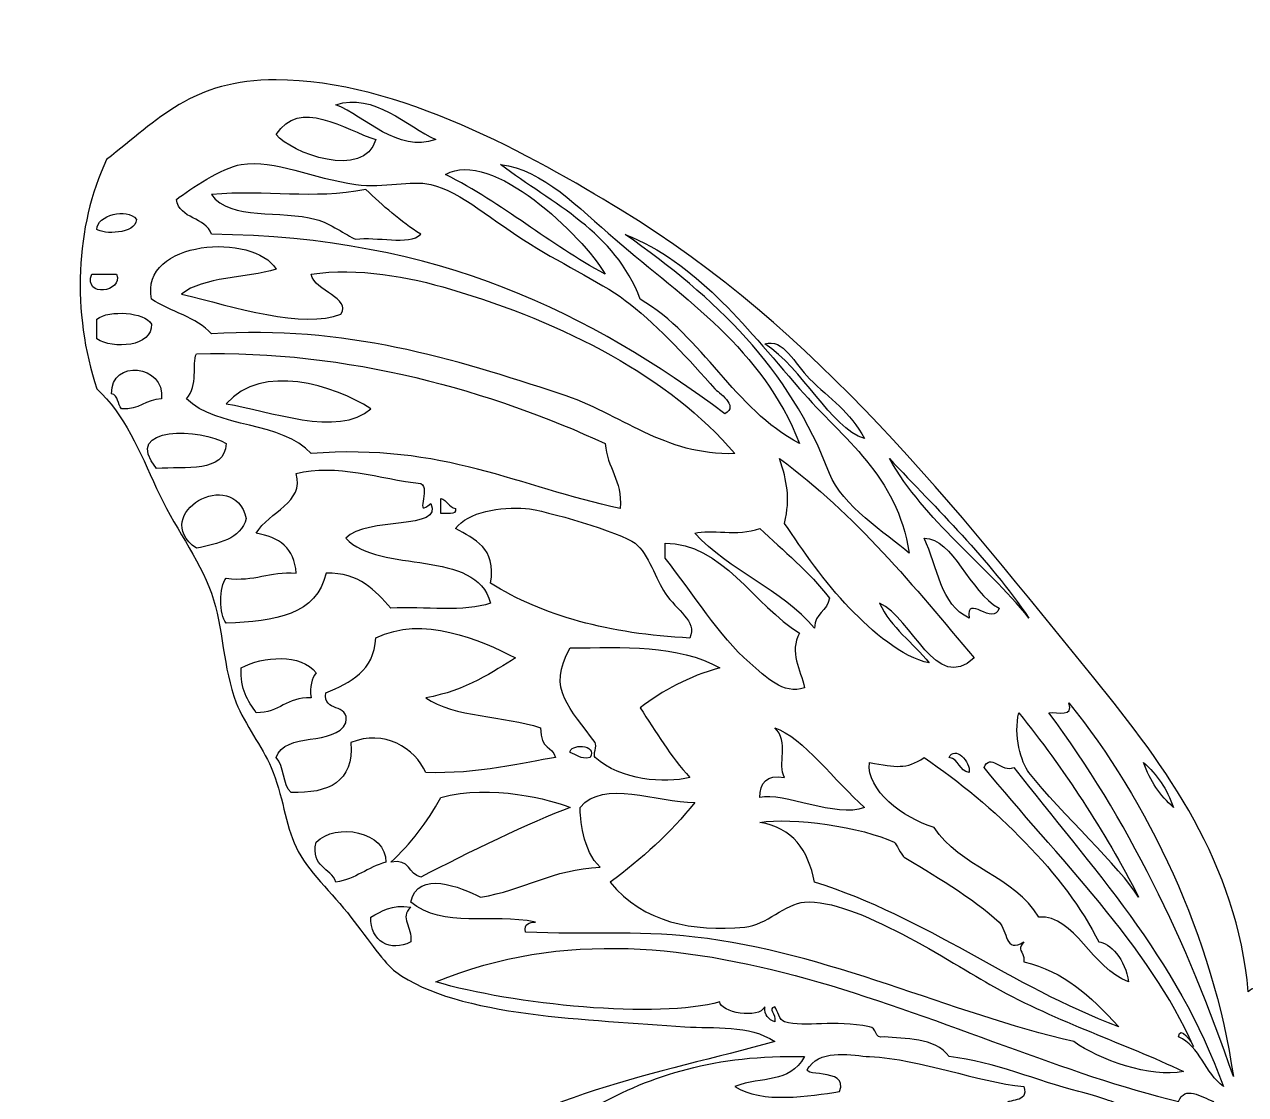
# Model space of a CAD drawing. Header units: centimetres. Extents: x -64 to 65, y -66 to 66.
# Drawn here: x -13.294 to -10.832, y -56.413 to -54.255 of the extents above; entities that cross this region are included whole.
import ezdxf

# ---------------------------------------------------------------- set-up
doc = ezdxf.new("R2010")
doc.units = ezdxf.units.CM
doc.header["$MEASUREMENT"] = 0
doc.layers.add('Layer 1', color=7, linetype='Continuous')

msp = doc.modelspace()

# ---------------------------------------------------------------- linework, layer by layer
at = {"layer": 'Layer 1'}
for points, knots in [([(-14.84953, -52.34064), (-14.73362, -52.4392), (-14.82384, -52.47216), (-14.84953, -52.61554), (-14.84953, -52.61554), (-14.48565, -52.98733), (-13.67118, -53.01953), (-13.00385, -52.96897), (-13.00385, -52.96897), (-12.82295, -52.45608), (-12.74281, -51.84243), (-12.25772, -51.63378), (-12.25772, -51.63378), (-12.21668, -52.14252), (-11.83052, -52.30617), (-11.82573, -52.85115), (-11.82573, -52.85115), (-11.23693, -53.06081), (-10.78851, -53.4109), (-10.09784, -53.51875), (-10.09784, -53.51875), (-10.78293, -54.5297), (-12.02573, -53.47086), (-12.92528, -53.63654), (-12.92528, -53.63654), (-13.37941, -53.72012), (-13.8523, -54.04119), (-14.339, -54.22558), (-14.339, -54.22558), (-15.34119, -54.60526), (-16.47495, -54.72482), (-17.79475, -54.46122), (-17.79475, -54.46122), (-17.70053, -54.85132), (-17.22785, -54.86296), (-17.24497, -55.36443), (-17.24497, -55.36443), (-17.80335, -55.59377), (-18.14511, -54.96642), (-18.42305, -54.65754), (-18.42305, -54.65754), (-18.50613, -54.77898), (-18.18958, -55.01034), (-18.34452, -55.20732), (-18.34452, -55.20732), (-19.00778, -55.05902), (-19.19352, -54.43315), (-19.40481, -53.83289), (-19.40481, -53.83289), (-20.54487, -53.29748), (-21.4734, -52.55038), (-22.89985, -52.30135), (-22.89985, -52.30135), (-23.04193, -52.12876), (-23.50453, -52.06891), (-23.41036, -51.79084), (-23.41036, -51.79084), (-23.0949, -51.55986), (-22.63976, -51.59957), (-22.23228, -51.55525), (-22.23228, -51.55525), (-21.83794, -51.51228), (-21.3958, -51.36224), (-21.01491, -51.35888), (-21.01491, -51.35888), (-20.67884, -51.35589), (-20.21603, -51.45738), (-19.71901, -51.4767), (-19.71901, -51.4767), (-18.97794, -51.50549), (-18.05494, -51.60579), (-17.28429, -51.75158), (-17.28429, -51.75158), (-16.52558, -51.89516), (-15.82103, -52.26857), (-14.84953, -52.34064)], [0, 0, 0, 0, 0.05, 0.05, 0.05, 0.05, 0.1, 0.1, 0.1, 0.1, 0.15, 0.15, 0.15, 0.15, 0.2, 0.2, 0.2, 0.2, 0.25, 0.25, 0.25, 0.25, 0.3, 0.3, 0.3, 0.3, 0.35, 0.35, 0.35, 0.35, 0.4, 0.4, 0.4, 0.4, 0.45, 0.45, 0.45, 0.45, 0.5, 0.5, 0.5, 0.5, 0.55, 0.55, 0.55, 0.55, 0.6, 0.6, 0.6, 0.6, 0.65, 0.65, 0.65, 0.65, 0.7, 0.7, 0.7, 0.7, 0.75, 0.75, 0.75, 0.75, 0.8, 0.8, 0.8, 0.8, 0.85, 0.85, 0.85, 0.85, 0.9, 0.9, 0.9, 0.9, 1, 1, 1, 1]), ([(-9.84208, -56.31611), (-9.45484, -56.40792), (-9.11233, -56.54447), (-8.94763, -56.8588), (-8.94763, -56.8588), (-9.017, -56.82099), (-9.01595, -56.7127), (-9.13858, -56.72815), (-9.13858, -56.72815), (-9.12022, -56.83369), (-9.022, -56.85946), (-8.92752, -56.88896), (-8.92752, -56.88896), (-8.87902, -56.96333), (-8.8764, -57.15444), (-8.88733, -57.29097), (-8.88733, -57.29097), (-8.90911, -57.56405), (-9.0537, -57.74026), (-9.23907, -57.84374), (-9.23907, -57.84374), (-9.29902, -57.87716), (-9.4296, -57.92431), (-9.52048, -57.93415), (-9.52048, -57.93415), (-9.8864, -57.97386), (-10.16815, -57.72415), (-10.31442, -57.47184), (-10.31442, -57.47184), (-10.27912, -57.50356), (-10.2592, -57.55066), (-10.22396, -57.58241), (-10.22396, -57.58241), (-10.30498, -57.29497), (-10.59451, -57.12886), (-10.68624, -56.81866), (-10.68624, -56.81866), (-10.71444, -56.83464), (-10.67216, -56.86382), (-10.68624, -56.89901), (-10.68624, -56.89901), (-10.71066, -56.89327), (-10.6815, -56.83398), (-10.71643, -56.83871), (-10.71643, -56.83871), (-10.77048, -56.89443), (-10.6864, -56.97473), (-10.71643, -57.04974), (-10.71643, -57.04974), (-10.7181, -57.05381), (-10.73664, -57.06083), (-10.73654, -57.05985), (-10.73654, -57.05985), (-10.74482, -57.11787), (-10.72257, -57.21476), (-10.72646, -57.29099), (-10.72646, -57.29099), (-10.72889, -57.33803), (-10.74805, -57.38907), (-10.74657, -57.42161), (-10.74657, -57.42161), (-10.74382, -57.48146), (-10.70807, -57.55284), (-10.71643, -57.62264), (-10.71643, -57.62264), (-10.72172, -57.6668), (-10.75858, -57.68027), (-10.74657, -57.70299), (-10.74657, -57.70299), (-10.74284, -57.72887), (-10.78007, -57.77467), (-10.81692, -57.75323), (-10.81692, -57.75323), (-10.80816, -57.72402), (-10.80187, -57.74193), (-10.77673, -57.74323), (-10.77673, -57.74323), (-10.80189, -57.5912), (-10.75583, -57.44504), (-10.79681, -57.30101), (-10.79681, -57.30101), (-10.78004, -57.24981), (-10.77451, -57.07588), (-10.78676, -56.99952), (-10.78676, -56.99952), (-10.78634, -57.0023), (-10.80372, -56.91649), (-10.80687, -56.96936), (-10.80687, -56.96936), (-10.80928, -56.92798), (-10.7938, -56.88633), (-10.79682, -56.83871), (-10.79682, -56.83871), (-10.80063, -56.77973), (-10.84672, -56.73298), (-10.81693, -56.688), (-10.81693, -56.688), (-10.87808, -56.69543), (-10.82164, -56.78367), (-10.81693, -56.81865), (-10.81693, -56.81865), (-10.85466, -56.83781), (-10.86223, -56.88723), (-10.86717, -56.93922), (-10.86717, -56.93922), (-10.93739, -57.04902), (-11.03142, -57.14406), (-11.11844, -57.25074), (-11.11844, -57.25074), (-11.26565, -57.43134), (-11.3532, -57.60406), (-11.55053, -57.75321), (-11.55053, -57.75321), (-11.70671, -57.87129), (-11.87353, -57.94061), (-12.14351, -57.89392), (-12.14351, -57.89392), (-12.25839, -57.87405), (-12.33068, -57.81552), (-12.42484, -57.7633), (-12.42484, -57.7633), (-12.62907, -57.65006), (-12.77867, -57.3379), (-12.72636, -56.95928), (-12.72636, -56.95928), (-12.71281, -56.86133), (-12.65365, -56.7809), (-12.58571, -56.70801), (-12.58571, -56.70801), (-12.5406, -56.65967), (-12.49641, -56.60493), (-12.45503, -56.56736), (-12.45503, -56.56736), (-12.28826, -56.41586), (-12.01624, -56.37091), (-11.78169, -56.30603), (-11.78169, -56.30603), (-11.83334, -56.27068), (-11.90406, -56.28055), (-11.96261, -56.27589), (-11.96261, -56.27589), (-12.15417, -56.26078), (-12.41955, -56.25729), (-12.54551, -56.16535), (-12.54551, -56.16535), (-12.56811, -56.14881), (-12.59954, -56.10193), (-12.63594, -56.05475), (-12.63594, -56.05475), (-12.67378, -56.00575), (-12.72428, -55.96111), (-12.74648, -55.9141), (-12.74648, -55.9141), (-12.76812, -55.8683), (-12.77323, -55.808), (-12.7967, -55.75329), (-12.7967, -55.75329), (-12.81498, -55.7108), (-12.84972, -55.66704), (-12.86708, -55.62267), (-12.86708, -55.62267), (-12.89425, -55.55314), (-12.89272, -55.4713), (-12.9173, -55.40156), (-12.9173, -55.40156), (-12.94212, -55.33139), (-12.99503, -55.26345), (-13.02784, -55.19048), (-13.02784, -55.19048), (-13.06139, -55.11603), (-13.09269, -55.04096), (-13.14846, -54.9895), (-13.14846, -54.9895), (-13.19857, -54.83602), (-13.19228, -54.66176), (-13.12835, -54.52722), (-13.12835, -54.52722), (-13.02339, -54.44581), (-12.95698, -54.36641), (-12.78667, -54.36641), (-12.78667, -54.36641), (-12.54048, -54.36641), (-12.2683, -54.52164), (-12.09325, -54.62774), (-12.09325, -54.62774), (-11.69717, -54.86772), (-11.41663, -55.22996), (-11.13847, -55.57241), (-11.13847, -55.57241), (-10.99163, -55.7532), (-10.84994, -55.94605), (-10.8269, -56.20553), (-10.8269, -56.20553), (-10.81198, -56.18958), (-10.76964, -56.19085), (-10.77673, -56.22564), (-10.77673, -56.22564), (-10.68151, -56.14182), (-10.69384, -56.01635), (-10.65611, -55.91412), (-10.65611, -55.91412), (-10.62026, -55.81691), (-10.55168, -55.73846), (-10.48527, -55.65279), (-10.48527, -55.65279), (-10.22968, -55.32325), (-9.9515, -54.9839), (-9.59079, -54.73828), (-9.59079, -54.73828), (-9.40217, -54.60985), (-9.19077, -54.46769), (-8.96772, -54.41671), (-8.96772, -54.41671), (-8.90896, -54.40327), (-8.83524, -54.39557), (-8.78682, -54.3966), (-8.78682, -54.3966), (-8.48094, -54.40303), (-8.35621, -54.69992), (-8.45514, -54.98953), (-8.45514, -54.98953), (-8.46914, -55.03043), (-8.50546, -55.05893), (-8.52555, -55.1001), (-8.52555, -55.1001), (-8.55286, -55.15627), (-8.55471, -55.22631), (-8.57579, -55.27092), (-8.57579, -55.27092), (-8.59553, -55.31288), (-8.63934, -55.34508), (-8.65614, -55.39154), (-8.65614, -55.39154), (-8.68577, -55.47361), (-8.67892, -55.56191), (-8.70638, -55.63271), (-8.70638, -55.63271), (-8.73617, -55.70949), (-8.7938, -55.77879), (-8.827, -55.86388), (-8.827, -55.86388), (-8.83928, -55.89542), (-8.83436, -55.93127), (-8.84711, -55.95434), (-8.84711, -55.95434), (-8.86799, -55.99215), (-8.92119, -56.03215), (-8.95763, -56.07496), (-8.95763, -56.07496), (-8.99549, -56.11941), (-9.02685, -56.17246), (-9.05815, -56.19556), (-9.05815, -56.19556), (-9.24901, -56.33625), (-9.58363, -56.24184), (-9.84208, -56.31611)], [0, 0, 0, 0, 0.0153846, 0.0153846, 0.0153846, 0.0153846, 0.0307692, 0.0307692, 0.0307692, 0.0307692, 0.0461538, 0.0461538, 0.0461538, 0.0461538, 0.0615385, 0.0615385, 0.0615385, 0.0615385, 0.0769231, 0.0769231, 0.0769231, 0.0769231, 0.0923077, 0.0923077, 0.0923077, 0.0923077, 0.1076923, 0.1076923, 0.1076923, 0.1076923, 0.1230769, 0.1230769, 0.1230769, 0.1230769, 0.1384615, 0.1384615, 0.1384615, 0.1384615, 0.1538462, 0.1538462, 0.1538462, 0.1538462, 0.1692308, 0.1692308, 0.1692308, 0.1692308, 0.1846154, 0.1846154, 0.1846154, 0.1846154, 0.2, 0.2, 0.2, 0.2, 0.2153846, 0.2153846, 0.2153846, 0.2153846, 0.2307692, 0.2307692, 0.2307692, 0.2307692, 0.2461538, 0.2461538, 0.2461538, 0.2461538, 0.2615385, 0.2615385, 0.2615385, 0.2615385, 0.2769231, 0.2769231, 0.2769231, 0.2769231, 0.2923077, 0.2923077, 0.2923077, 0.2923077, 0.3076923, 0.3076923, 0.3076923, 0.3076923, 0.3230769, 0.3230769, 0.3230769, 0.3230769, 0.3384615, 0.3384615, 0.3384615, 0.3384615, 0.3538462, 0.3538462, 0.3538462, 0.3538462, 0.3692308, 0.3692308, 0.3692308, 0.3692308, 0.3846154, 0.3846154, 0.3846154, 0.3846154, 0.4, 0.4, 0.4, 0.4, 0.4153846, 0.4153846, 0.4153846, 0.4153846, 0.4307692, 0.4307692, 0.4307692, 0.4307692, 0.4461538, 0.4461538, 0.4461538, 0.4461538, 0.4615385, 0.4615385, 0.4615385, 0.4615385, 0.4769231, 0.4769231, 0.4769231, 0.4769231, 0.4923077, 0.4923077, 0.4923077, 0.4923077, 0.5076923, 0.5076923, 0.5076923, 0.5076923, 0.5230769, 0.5230769, 0.5230769, 0.5230769, 0.5384615, 0.5384615, 0.5384615, 0.5384615, 0.5538462, 0.5538462, 0.5538462, 0.5538462, 0.5692308, 0.5692308, 0.5692308, 0.5692308, 0.5846154, 0.5846154, 0.5846154, 0.5846154, 0.6, 0.6, 0.6, 0.6, 0.6153846, 0.6153846, 0.6153846, 0.6153846, 0.6307692, 0.6307692, 0.6307692, 0.6307692, 0.6461538, 0.6461538, 0.6461538, 0.6461538, 0.6615385, 0.6615385, 0.6615385, 0.6615385, 0.6769231, 0.6769231, 0.6769231, 0.6769231, 0.6923077, 0.6923077, 0.6923077, 0.6923077, 0.7076923, 0.7076923, 0.7076923, 0.7076923, 0.7230769, 0.7230769, 0.7230769, 0.7230769, 0.7384615, 0.7384615, 0.7384615, 0.7384615, 0.7538462, 0.7538462, 0.7538462, 0.7538462, 0.7692308, 0.7692308, 0.7692308, 0.7692308, 0.7846154, 0.7846154, 0.7846154, 0.7846154, 0.8, 0.8, 0.8, 0.8, 0.8153846, 0.8153846, 0.8153846, 0.8153846, 0.8307692, 0.8307692, 0.8307692, 0.8307692, 0.8461538, 0.8461538, 0.8461538, 0.8461538, 0.8615385, 0.8615385, 0.8615385, 0.8615385, 0.8769231, 0.8769231, 0.8769231, 0.8769231, 0.8923077, 0.8923077, 0.8923077, 0.8923077, 0.9076923, 0.9076923, 0.9076923, 0.9076923, 0.9230769, 0.9230769, 0.9230769, 0.9230769, 0.9384615, 0.9384615, 0.9384615, 0.9384615, 0.9538462, 0.9538462, 0.9538462, 0.9538462, 0.9692308, 0.9692308, 0.9692308, 0.9692308, 1, 1, 1, 1]), ([(-12.78668, -54.47702), (-12.75789, -54.51329), (-12.6088, -54.56957), (-12.5857, -54.48707), (-12.5857, -54.48707), (-12.64854, -54.46697), (-12.74008, -54.40196), (-12.78668, -54.47702)], [0, 0, 0, 0, 0.3333333, 0.3333333, 0.3333333, 0.3333333, 1, 1, 1, 1]), ([(-12.4651, -54.48707), (-12.52225, -54.4604), (-12.59043, -54.39148), (-12.66613, -54.41672), (-12.66613, -54.41672), (-12.60639, -54.44088), (-12.54241, -54.51398), (-12.4651, -54.48707)], [0, 0, 0, 0, 0.3333333, 0.3333333, 0.3333333, 0.3333333, 1, 1, 1, 1]), ([(-11.90231, -54.98954), (-11.95261, -54.93215), (-12.01351, -54.86622), (-12.07315, -54.8187), (-12.07315, -54.8187), (-12.12363, -54.77846), (-12.20452, -54.74128), (-12.27415, -54.69813), (-12.27415, -54.69813), (-12.34852, -54.65201), (-12.41464, -54.59161), (-12.47513, -54.57751), (-12.47513, -54.57751), (-12.515, -54.56817), (-12.56895, -54.58542), (-12.62589, -54.57751), (-12.62589, -54.57751), (-12.714, -54.56529), (-12.78869, -54.5265), (-12.85703, -54.53729), (-12.85703, -54.53729), (-12.89656, -54.54351), (-12.95903, -54.58653), (-12.98771, -54.60759), (-12.98771, -54.60759), (-12.98181, -54.64868), (-12.9285, -54.64222), (-12.91733, -54.678), (-12.91733, -54.678), (-12.45582, -54.68202), (-12.14932, -54.84125), (-11.8822, -55.03976), (-11.8822, -55.03976), (-11.85209, -55.02426), (-11.89691, -54.99568), (-11.90231, -54.98954)], [0, 0, 0, 0, 0.1, 0.1, 0.1, 0.1, 0.2, 0.2, 0.2, 0.2, 0.3, 0.3, 0.3, 0.3, 0.4, 0.4, 0.4, 0.4, 0.5, 0.5, 0.5, 0.5, 0.6, 0.6, 0.6, 0.6, 0.7, 0.7, 0.7, 0.7, 0.8, 0.8, 0.8, 0.8, 1, 1, 1, 1]), ([(-12.44499, -54.55737), (-12.32945, -54.61603), (-12.23671, -54.69747), (-12.12336, -54.7584), (-12.12336, -54.7584), (-12.16874, -54.68112), (-12.35271, -54.50337), (-12.44499, -54.55737)], [0, 0, 0, 0, 0.3333333, 0.3333333, 0.3333333, 0.3333333, 1, 1, 1, 1]), ([(-12.05304, -54.80865), (-11.92448, -54.88443), (-11.865, -55.02929), (-11.73147, -55.10012), (-11.73147, -55.10012), (-11.80748, -54.90756), (-11.96108, -54.81035), (-12.10329, -54.68806), (-12.10329, -54.68806), (-12.17727, -54.62445), (-12.24849, -54.54728), (-12.33446, -54.53735), (-12.33446, -54.53735), (-12.22931, -54.61646), (-12.10239, -54.67379), (-12.05304, -54.80865)], [0, 0, 0, 0, 0.2, 0.2, 0.2, 0.2, 0.4, 0.4, 0.4, 0.4, 0.6, 0.6, 0.6, 0.6, 1, 1, 1, 1]), ([(-12.60576, -54.58751), (-12.57192, -54.62066), (-12.53575, -54.65146), (-12.49522, -54.67802), (-12.49522, -54.67802), (-12.51898, -54.70112), (-12.58544, -54.68159), (-12.62587, -54.68802), (-12.62587, -54.68802), (-12.64675, -54.67924), (-12.6772, -54.65577), (-12.70628, -54.64786), (-12.70628, -54.64786), (-12.7779, -54.62833), (-12.87818, -54.65119), (-12.91734, -54.59762), (-12.91734, -54.59762), (-12.80488, -54.58791), (-12.71402, -54.60884), (-12.60576, -54.58751)], [0, 0, 0, 0, 0.1666667, 0.1666667, 0.1666667, 0.1666667, 0.3333333, 0.3333333, 0.3333333, 0.3333333, 0.5, 0.5, 0.5, 0.5, 0.6666667, 0.6666667, 0.6666667, 0.6666667, 1, 1, 1, 1]), ([(-13.14847, -54.66797), (-13.13527, -54.67818), (-13.07079, -54.67874), (-13.06809, -54.64786), (-13.06809, -54.64786), (-13.08738, -54.62281), (-13.14842, -54.64056), (-13.14847, -54.66797)], [0, 0, 0, 0, 0.3333333, 0.3333333, 0.3333333, 0.3333333, 1, 1, 1, 1]), ([(-13.03793, -54.80865), (-13.00015, -54.83455), (-12.94662, -54.84466), (-12.91731, -54.879), (-12.91731, -54.879), (-12.64677, -54.86045), (-12.42876, -54.92946), (-12.21381, -54.9996), (-12.21381, -54.9996), (-12.0898, -55.04008), (-12.00495, -55.12472), (-11.86207, -55.12022), (-11.86207, -55.12022), (-11.99307, -54.96586), (-12.20598, -54.85625), (-12.43492, -54.78856), (-12.43492, -54.78856), (-12.51882, -54.76374), (-12.6214, -54.74427), (-12.71633, -54.7584), (-12.71633, -54.7584), (-12.7077, -54.79412), (-12.6351, -54.80547), (-12.656, -54.83881), (-12.656, -54.83881), (-12.73088, -54.86955), (-12.87261, -54.82413), (-12.97755, -54.79859), (-12.97755, -54.79859), (-12.9331, -54.76271), (-12.84788, -54.7675), (-12.78665, -54.7484), (-12.78665, -54.7484), (-12.83118, -54.67371), (-13.06216, -54.68882), (-13.03793, -54.80865)], [0, 0, 0, 0, 0.1, 0.1, 0.1, 0.1, 0.2, 0.2, 0.2, 0.2, 0.3, 0.3, 0.3, 0.3, 0.4, 0.4, 0.4, 0.4, 0.5, 0.5, 0.5, 0.5, 0.6, 0.6, 0.6, 0.6, 0.7, 0.7, 0.7, 0.7, 0.8, 0.8, 0.8, 0.8, 1, 1, 1, 1]), ([(-11.67119, -55.16039), (-11.64685, -55.22468), (-11.55718, -55.28109), (-11.51038, -55.32118), (-11.51038, -55.32118), (-11.53552, -55.16203), (-11.64164, -55.09335), (-11.73144, -54.98955), (-11.73144, -54.98955), (-11.84942, -54.85321), (-11.93943, -54.73653), (-12.08315, -54.67806), (-12.08315, -54.67806), (-11.90162, -54.80648), (-11.75197, -54.94639), (-11.67119, -55.16039)], [0, 0, 0, 0, 0.2, 0.2, 0.2, 0.2, 0.4, 0.4, 0.4, 0.4, 0.6, 0.6, 0.6, 0.6, 1, 1, 1, 1]), ([(-13.10831, -54.75838), (-13.12503, -54.75838), (-13.14183, -54.75838), (-13.1585, -54.75838), (-13.1585, -54.75838), (-13.17591, -54.80648), (-13.09452, -54.79489), (-13.10831, -54.75838)], [0, 0, 0, 0, 0.3333333, 0.3333333, 0.3333333, 0.3333333, 1, 1, 1, 1]), ([(-13.14847, -54.84884), (-13.14847, -54.86223), (-13.14847, -54.87564), (-13.14847, -54.88906), (-13.14847, -54.88906), (-13.11548, -54.90957), (-13.03539, -54.90581), (-13.03793, -54.8589), (-13.03793, -54.8589), (-13.0525, -54.83468), (-13.12235, -54.83003), (-13.14847, -54.84884)], [0, 0, 0, 0, 0.25, 0.25, 0.25, 0.25, 0.5, 0.5, 0.5, 0.5, 1, 1, 1, 1]), ([(-11.60076, -55.09006), (-11.62846, -55.03579), (-11.67087, -55.00994), (-11.71136, -54.96946), (-11.71136, -54.96946), (-11.74142, -54.93943), (-11.76457, -54.8862), (-11.80179, -54.89911), (-11.80179, -54.89911), (-11.72562, -54.94695), (-11.66892, -55.0676), (-11.60076, -55.09006)], [0, 0, 0, 0, 0.25, 0.25, 0.25, 0.25, 0.5, 0.5, 0.5, 0.5, 1, 1, 1, 1]), ([(-12.12337, -55.10009), (-12.34739, -54.99563), (-12.64333, -54.91004), (-12.94749, -54.91919), (-12.94749, -54.91919), (-12.9568, -54.93975), (-12.94304, -54.98261), (-12.9676, -55.00962), (-12.9676, -55.00962), (-12.90693, -55.0696), (-12.77231, -55.05553), (-12.71635, -55.12019), (-12.71635, -55.12019), (-12.45034, -55.09873), (-12.29564, -55.18858), (-12.09326, -55.23071), (-12.09326, -55.23071), (-12.08831, -55.17221), (-12.1198, -55.15009), (-12.12337, -55.10009)], [0, 0, 0, 0, 0.1666667, 0.1666667, 0.1666667, 0.1666667, 0.3333333, 0.3333333, 0.3333333, 0.3333333, 0.5, 0.5, 0.5, 0.5, 0.6666667, 0.6666667, 0.6666667, 0.6666667, 1, 1, 1, 1]), ([(-13.11836, -54.9996), (-13.10418, -55.00222), (-13.10688, -55.02164), (-13.0982, -55.02974), (-13.0982, -55.02974), (-13.06206, -55.03244), (-13.04978, -55.01119), (-13.01785, -55.00966), (-13.01785, -55.00966), (-13.00962, -54.94086), (-13.12082, -54.92856), (-13.11836, -54.9996)], [0, 0, 0, 0, 0.25, 0.25, 0.25, 0.25, 0.5, 0.5, 0.5, 0.5, 1, 1, 1, 1]), ([(-12.59575, -55.02971), (-12.66134, -55.08906), (-12.80199, -55.03278), (-12.88722, -55.01968), (-12.88722, -55.01968), (-12.81501, -54.93689), (-12.67108, -54.982), (-12.59575, -55.02971)], [0, 0, 0, 0, 0.3333333, 0.3333333, 0.3333333, 0.3333333, 1, 1, 1, 1]), ([(-13.02787, -55.15036), (-12.96895, -55.14565), (-12.89076, -55.16015), (-12.88722, -55.10012), (-12.88722, -55.10012), (-12.93506, -55.06969), (-13.1001, -55.06164), (-13.02787, -55.15036)], [0, 0, 0, 0, 0.3333333, 0.3333333, 0.3333333, 0.3333333, 1, 1, 1, 1]), ([(-12.74649, -55.16039), (-12.72895, -55.21958), (-12.8007, -55.23656), (-12.8269, -55.28099), (-12.8269, -55.28099), (-12.78102, -55.28874), (-12.74909, -55.31041), (-12.74649, -55.3614), (-12.74649, -55.3614), (-12.80126, -55.35688), (-12.82907, -55.37934), (-12.8872, -55.37145), (-12.8872, -55.37145), (-12.90228, -55.38772), (-12.90228, -55.44564), (-12.8872, -55.46191), (-12.8872, -55.46191), (-12.78891, -55.45969), (-12.70411, -55.44397), (-12.68617, -55.36139), (-12.68617, -55.36139), (-12.61759, -55.35978), (-12.5874, -55.39663), (-12.55552, -55.43174), (-12.55552, -55.43174), (-12.48869, -55.42822), (-12.40595, -55.44066), (-12.35454, -55.42169), (-12.35454, -55.42169), (-12.38367, -55.31009), (-12.57817, -55.36396), (-12.64598, -55.29104), (-12.64598, -55.29104), (-12.60592, -55.24619), (-12.44699, -55.27604), (-12.47511, -55.22074), (-12.47511, -55.22074), (-12.51035, -55.25228), (-12.47405, -55.19116), (-12.49524, -55.1805), (-12.49524, -55.1805), (-12.57668, -55.1716), (-12.6659, -55.13933), (-12.74649, -55.16039)], [0, 0, 0, 0, 0.0833333, 0.0833333, 0.0833333, 0.0833333, 0.1666667, 0.1666667, 0.1666667, 0.1666667, 0.25, 0.25, 0.25, 0.25, 0.3333333, 0.3333333, 0.3333333, 0.3333333, 0.4166667, 0.4166667, 0.4166667, 0.4166667, 0.5, 0.5, 0.5, 0.5, 0.5833333, 0.5833333, 0.5833333, 0.5833333, 0.6666667, 0.6666667, 0.6666667, 0.6666667, 0.75, 0.75, 0.75, 0.75, 0.8333333, 0.8333333, 0.8333333, 0.8333333, 1, 1, 1, 1]), ([(-11.3797, -55.53218), (-11.50032, -55.38822), (-11.61947, -55.2427), (-11.77165, -55.13022), (-11.77165, -55.13022), (-11.75686, -55.17803), (-11.7499, -55.20721), (-11.76157, -55.26087), (-11.76157, -55.26087), (-11.72498, -55.31487), (-11.68055, -55.38091), (-11.63092, -55.43174), (-11.63092, -55.43174), (-11.58472, -55.47907), (-11.52509, -55.53159), (-11.47016, -55.54231), (-11.47016, -55.54231), (-11.50268, -55.50119), (-11.54705, -55.47182), (-11.57068, -55.42169), (-11.57068, -55.42169), (-11.50332, -55.45182), (-11.45715, -55.60515), (-11.3797, -55.53218)], [0, 0, 0, 0, 0.1428571, 0.1428571, 0.1428571, 0.1428571, 0.2857143, 0.2857143, 0.2857143, 0.2857143, 0.4285714, 0.4285714, 0.4285714, 0.4285714, 0.5714286, 0.5714286, 0.5714286, 0.5714286, 0.7142857, 0.7142857, 0.7142857, 0.7142857, 1, 1, 1, 1]), ([(-11.26916, -55.45182), (-11.3507, -55.33239), (-11.45289, -55.23354), (-11.55054, -55.13022), (-11.55054, -55.13022), (-11.47731, -55.25799), (-11.35904, -55.3407), (-11.26916, -55.45182)], [0, 0, 0, 0, 0.3333333, 0.3333333, 0.3333333, 0.3333333, 1, 1, 1, 1]), ([(-12.94749, -55.31112), (-12.90373, -55.3013), (-12.85809, -55.29334), (-12.84697, -55.25087), (-12.84697, -55.25087), (-12.87272, -55.14321), (-13.04359, -55.24222), (-12.94749, -55.31112)], [0, 0, 0, 0, 0.3333333, 0.3333333, 0.3333333, 0.3333333, 1, 1, 1, 1]), ([(-12.45502, -55.24077), (-12.44835, -55.24077), (-12.44163, -55.24077), (-12.43494, -55.24077), (-12.43494, -55.24077), (-12.42883, -55.24021), (-12.42306, -55.23929), (-12.42483, -55.23072), (-12.42483, -55.23072), (-12.43925, -55.22834), (-12.44184, -55.21421), (-12.45502, -55.21061), (-12.45502, -55.21061), (-12.45502, -55.22071), (-12.45502, -55.23071), (-12.45502, -55.24077)], [0, 0, 0, 0, 0.2, 0.2, 0.2, 0.2, 0.4, 0.4, 0.4, 0.4, 0.6, 0.6, 0.6, 0.6, 1, 1, 1, 1]), ([(-12.00274, -55.40158), (-12.02086, -55.37478), (-12.03592, -55.32162), (-12.06309, -55.30106), (-12.06309, -55.30106), (-12.09161, -55.27955), (-12.24578, -55.23388), (-12.28415, -55.23071), (-12.28415, -55.23071), (-12.33299, -55.22674), (-12.40099, -55.23793), (-12.4248, -55.27093), (-12.4248, -55.27093), (-12.38739, -55.29376), (-12.34212, -55.30884), (-12.3545, -55.3815), (-12.3545, -55.3815), (-12.24951, -55.44733), (-12.11558, -55.48432), (-11.95249, -55.49207), (-11.95249, -55.49207), (-11.93789, -55.4573), (-11.97888, -55.43706), (-12.00274, -55.40158)], [0, 0, 0, 0, 0.1428571, 0.1428571, 0.1428571, 0.1428571, 0.2857143, 0.2857143, 0.2857143, 0.2857143, 0.4285714, 0.4285714, 0.4285714, 0.4285714, 0.5714286, 0.5714286, 0.5714286, 0.5714286, 0.7142857, 0.7142857, 0.7142857, 0.7142857, 1, 1, 1, 1]), ([(-11.70128, -55.47193), (-11.70117, -55.4419), (-11.67514, -55.43775), (-11.6712, -55.41163), (-11.6712, -55.41163), (-11.71203, -55.35874), (-11.7637, -55.31657), (-11.81185, -55.27092), (-11.81185, -55.27092), (-11.85664, -55.28867), (-11.9116, -55.27105), (-11.9425, -55.28097), (-11.9425, -55.28097), (-11.87336, -55.35589), (-11.76798, -55.39452), (-11.70128, -55.47193)], [0, 0, 0, 0, 0.2, 0.2, 0.2, 0.2, 0.4, 0.4, 0.4, 0.4, 0.6, 0.6, 0.6, 0.6, 1, 1, 1, 1]), ([(-11.73147, -55.48199), (-11.82169, -55.42764), (-11.88927, -55.29885), (-12.00277, -55.30107), (-12.00277, -55.30107), (-12.00277, -55.31112), (-12.00277, -55.32118), (-12.00277, -55.33123), (-12.00277, -55.33123), (-11.94464, -55.40304), (-11.89498, -55.48739), (-11.83198, -55.54231), (-11.83198, -55.54231), (-11.79981, -55.5703), (-11.76475, -55.607), (-11.72138, -55.59255), (-11.72138, -55.59255), (-11.72948, -55.55483), (-11.75306, -55.52149), (-11.73147, -55.48199)], [0, 0, 0, 0, 0.1666667, 0.1666667, 0.1666667, 0.1666667, 0.3333333, 0.3333333, 0.3333333, 0.3333333, 0.5, 0.5, 0.5, 0.5, 0.6666667, 0.6666667, 0.6666667, 0.6666667, 1, 1, 1, 1]), ([(-11.38976, -55.45182), (-11.39672, -55.40054), (-11.33975, -55.47066), (-11.32946, -55.43171), (-11.32946, -55.43171), (-11.38889, -55.40059), (-11.42236, -55.29021), (-11.48017, -55.291), (-11.48017, -55.291), (-11.4535, -55.34808), (-11.44736, -55.42568), (-11.38976, -55.45182)], [0, 0, 0, 0, 0.25, 0.25, 0.25, 0.25, 0.5, 0.5, 0.5, 0.5, 1, 1, 1, 1]), ([(-12.58573, -55.49204), (-12.58946, -55.55861), (-12.63672, -55.58173), (-12.68619, -55.60256), (-12.68619, -55.60256), (-12.6941, -55.64397), (-12.63809, -55.62145), (-12.64597, -55.66286), (-12.64597, -55.66286), (-12.66788, -55.71133), (-12.76948, -55.68003), (-12.78668, -55.73321), (-12.78668, -55.73321), (-12.76969, -55.74975), (-12.77417, -55.78779), (-12.75649, -55.80356), (-12.75649, -55.80356), (-12.68069, -55.80573), (-12.63007, -55.78258), (-12.63592, -55.70304), (-12.63592, -55.70304), (-12.56999, -55.67491), (-12.50567, -55.71479), (-12.48519, -55.76334), (-12.48519, -55.76334), (-12.38179, -55.76734), (-12.28403, -55.74273), (-12.22386, -55.73318), (-12.22386, -55.73318), (-12.22894, -55.70709), (-12.25344, -55.72104), (-12.25402, -55.67293), (-12.25402, -55.67293), (-12.32675, -55.64846), (-12.42809, -55.65269), (-12.48519, -55.61263), (-12.48519, -55.61263), (-12.40431, -55.5989), (-12.34607, -55.55815), (-12.30427, -55.53217), (-12.30427, -55.53217), (-12.37499, -55.49567), (-12.49214, -55.44476), (-12.58573, -55.49204)], [0, 0, 0, 0, 0.0833333, 0.0833333, 0.0833333, 0.0833333, 0.1666667, 0.1666667, 0.1666667, 0.1666667, 0.25, 0.25, 0.25, 0.25, 0.3333333, 0.3333333, 0.3333333, 0.3333333, 0.4166667, 0.4166667, 0.4166667, 0.4166667, 0.5, 0.5, 0.5, 0.5, 0.5833333, 0.5833333, 0.5833333, 0.5833333, 0.6666667, 0.6666667, 0.6666667, 0.6666667, 0.75, 0.75, 0.75, 0.75, 0.8333333, 0.8333333, 0.8333333, 0.8333333, 1, 1, 1, 1]), ([(-12.19377, -55.51215), (-12.24282, -55.59613), (-12.19295, -55.63381), (-12.14353, -55.70307), (-12.14353, -55.70307), (-12.13953, -55.70865), (-12.1485, -55.72879), (-12.14353, -55.73323), (-12.14353, -55.73323), (-12.09165, -55.77953), (-12.00409, -55.78575), (-11.95253, -55.77347), (-11.95253, -55.77347), (-11.99124, -55.73169), (-12.02111, -55.68113), (-12.05305, -55.63271), (-12.05305, -55.63271), (-12.00733, -55.59802), (-11.95547, -55.56953), (-11.89229, -55.55236), (-11.89229, -55.55236), (-11.97634, -55.50487), (-12.08797, -55.51093), (-12.19377, -55.51215)], [0, 0, 0, 0, 0.1428571, 0.1428571, 0.1428571, 0.1428571, 0.2857143, 0.2857143, 0.2857143, 0.2857143, 0.4285714, 0.4285714, 0.4285714, 0.4285714, 0.5714286, 0.5714286, 0.5714286, 0.5714286, 0.7142857, 0.7142857, 0.7142857, 0.7142857, 1, 1, 1, 1]), ([(-12.85703, -55.55234), (-12.85997, -55.59547), (-12.84303, -55.61875), (-12.82689, -55.6428), (-12.82689, -55.6428), (-12.7795, -55.64328), (-12.76553, -55.61034), (-12.71635, -55.61264), (-12.71635, -55.61264), (-12.71955, -55.58928), (-12.71468, -55.57404), (-12.70627, -55.5624), (-12.70627, -55.5624), (-12.73543, -55.52294), (-12.81388, -55.52842), (-12.85703, -55.55234)], [0, 0, 0, 0, 0.2, 0.2, 0.2, 0.2, 0.4, 0.4, 0.4, 0.4, 0.6, 0.6, 0.6, 0.6, 1, 1, 1, 1]), ([(-11.22894, -55.6428), (-11.07175, -55.85402), (-10.95076, -56.10164), (-10.85709, -56.37641), (-10.85709, -56.37641), (-10.89786, -56.09521), (-11.02973, -55.81907), (-11.18872, -55.62272), (-11.18872, -55.62272), (-11.17867, -55.65291), (-11.21116, -55.6405), (-11.22894, -55.6428)], [0, 0, 0, 0, 0.25, 0.25, 0.25, 0.25, 0.5, 0.5, 0.5, 0.5, 1, 1, 1, 1]), ([(-11.26916, -55.76337), (-11.20317, -55.84671), (-11.08546, -55.95384), (-11.0481, -56.01464), (-11.0481, -56.01464), (-11.11713, -55.87936), (-11.19878, -55.75662), (-11.28927, -55.64279), (-11.28927, -55.64279), (-11.30125, -55.68773), (-11.28445, -55.744), (-11.26916, -55.76337)], [0, 0, 0, 0, 0.25, 0.25, 0.25, 0.25, 0.5, 0.5, 0.5, 0.5, 1, 1, 1, 1]), ([(-11.76158, -55.77348), (-11.79926, -55.76594), (-11.81058, -55.78475), (-11.81185, -55.81364), (-11.81185, -55.81364), (-11.76436, -55.80224), (-11.65786, -55.8564), (-11.60074, -55.83375), (-11.60074, -55.83375), (-11.65768, -55.78332), (-11.72623, -55.69132), (-11.78166, -55.67299), (-11.78166, -55.67299), (-11.75083, -55.70101), (-11.77761, -55.74771), (-11.76158, -55.77348)], [0, 0, 0, 0, 0.2, 0.2, 0.2, 0.2, 0.4, 0.4, 0.4, 0.4, 0.6, 0.6, 0.6, 0.6, 1, 1, 1, 1]), ([(-12.15353, -55.73321), (-12.13744, -55.70522), (-12.19697, -55.70546), (-12.19377, -55.72321), (-12.19377, -55.72321), (-12.18017, -55.72633), (-12.17454, -55.73747), (-12.15353, -55.73321)], [0, 0, 0, 0, 0.3333333, 0.3333333, 0.3333333, 0.3333333, 1, 1, 1, 1]), ([(-11.38976, -55.76337), (-11.38547, -55.74122), (-11.41984, -55.70794), (-11.42998, -55.73321), (-11.42998, -55.73321), (-11.40947, -55.73617), (-11.41026, -55.76038), (-11.38976, -55.76337)], [0, 0, 0, 0, 0.3333333, 0.3333333, 0.3333333, 0.3333333, 1, 1, 1, 1]), ([(-11.1284, -56.10505), (-11.19441, -55.97001), (-11.34073, -55.82827), (-11.48019, -55.7332), (-11.48019, -55.7332), (-11.51866, -55.7577), (-11.53467, -55.75244), (-11.59081, -55.74325), (-11.59081, -55.74325), (-11.59695, -55.79842), (-11.52353, -55.85546), (-11.46013, -55.8739), (-11.46013, -55.8739), (-11.40938, -55.95383), (-11.29802, -55.97309), (-11.24907, -56.05477), (-11.24907, -56.05477), (-11.17676, -56.05011), (-11.14226, -56.15944), (-11.0682, -56.18542), (-11.0682, -56.18542), (-11.07419, -56.14133), (-11.10681, -56.10447), (-11.1284, -56.10505)], [0, 0, 0, 0, 0.1428571, 0.1428571, 0.1428571, 0.1428571, 0.2857143, 0.2857143, 0.2857143, 0.2857143, 0.4285714, 0.4285714, 0.4285714, 0.4285714, 0.5714286, 0.5714286, 0.5714286, 0.5714286, 0.7142857, 0.7142857, 0.7142857, 0.7142857, 1, 1, 1, 1]), ([(-10.87718, -56.39649), (-10.97097, -56.13519), (-11.14409, -55.95318), (-11.2993, -55.75329), (-11.2993, -55.75329), (-11.32502, -55.76416), (-11.34722, -55.72276), (-11.35957, -55.75329), (-11.35957, -55.75329), (-11.21498, -55.93027), (-11.02482, -56.11529), (-10.93751, -56.31609), (-10.93751, -56.31609), (-10.94047, -56.30715), (-10.96471, -56.27209), (-10.96767, -56.29601), (-10.96767, -56.29601), (-10.92377, -56.31577), (-10.91393, -56.36964), (-10.87718, -56.39649)], [0, 0, 0, 0, 0.1666667, 0.1666667, 0.1666667, 0.1666667, 0.3333333, 0.3333333, 0.3333333, 0.3333333, 0.5, 0.5, 0.5, 0.5, 0.6666667, 0.6666667, 0.6666667, 0.6666667, 1, 1, 1, 1]), ([(-10.97769, -55.83372), (-10.99089, -55.7967), (-11.01108, -55.76662), (-11.03802, -55.74326), (-11.03802, -55.74326), (-11.02484, -55.78028), (-11.00463, -55.81039), (-10.97769, -55.83372)], [0, 0, 0, 0, 0.3333333, 0.3333333, 0.3333333, 0.3333333, 1, 1, 1, 1]), ([(-12.17361, -55.83372), (-12.17411, -55.85343), (-12.16919, -55.92151), (-12.13339, -55.95434), (-12.13339, -55.95434), (-12.23007, -55.95818), (-12.28772, -56.00104), (-12.37461, -56.01464), (-12.37461, -56.01464), (-12.41438, -55.9944), (-12.5014, -55.95873), (-12.51529, -56.02469), (-12.51529, -56.02469), (-12.45089, -56.07867), (-12.35146, -56.0466), (-12.26404, -56.06491), (-12.26404, -56.06491), (-12.27626, -56.06602), (-12.28783, -56.06785), (-12.28415, -56.08499), (-12.28415, -56.08499), (-12.15903, -56.09216), (-12.06804, -56.08065), (-11.94247, -56.09507), (-11.94247, -56.09507), (-11.67386, -56.12587), (-11.43037, -56.24784), (-11.17867, -56.30608), (-11.17867, -56.30608), (-11.12742, -56.34206), (-11.02503, -56.38011), (-10.95758, -56.36638), (-10.95758, -56.36638), (-11.07823, -56.30852), (-11.20817, -56.2684), (-11.33951, -56.19556), (-11.33951, -56.19556), (-11.42561, -56.14775), (-11.61888, -56.01702), (-11.72138, -56.02472), (-11.72138, -56.02472), (-11.76004, -56.02758), (-11.7984, -56.07123), (-11.842, -56.07496), (-11.842, -56.07496), (-11.94765, -56.08396), (-12.04507, -56.06747), (-12.11338, -55.9845), (-12.11338, -55.9845), (-12.04938, -55.93793), (-11.99199, -55.88475), (-11.94251, -55.82374), (-11.94251, -55.82374), (-12.01899, -55.8238), (-12.12765, -55.77602), (-12.17361, -55.83372)], [0, 0, 0, 0, 0.0666667, 0.0666667, 0.0666667, 0.0666667, 0.1333333, 0.1333333, 0.1333333, 0.1333333, 0.2, 0.2, 0.2, 0.2, 0.2666667, 0.2666667, 0.2666667, 0.2666667, 0.3333333, 0.3333333, 0.3333333, 0.3333333, 0.4, 0.4, 0.4, 0.4, 0.4666667, 0.4666667, 0.4666667, 0.4666667, 0.5333333, 0.5333333, 0.5333333, 0.5333333, 0.6, 0.6, 0.6, 0.6, 0.6666667, 0.6666667, 0.6666667, 0.6666667, 0.7333333, 0.7333333, 0.7333333, 0.7333333, 0.8, 0.8, 0.8, 0.8, 0.8666667, 0.8666667, 0.8666667, 0.8666667, 1, 1, 1, 1]), ([(-12.45502, -55.81362), (-12.48127, -55.86445), (-12.51611, -55.90665), (-12.55551, -55.94427), (-12.55551, -55.94427), (-12.51664, -55.93551), (-12.51976, -55.9688), (-12.49524, -55.97443), (-12.49524, -55.97443), (-12.40171, -55.92569), (-12.27365, -55.86312), (-12.19377, -55.83372), (-12.19377, -55.83372), (-12.23203, -55.81846), (-12.35276, -55.78565), (-12.45502, -55.81362)], [0, 0, 0, 0, 0.2, 0.2, 0.2, 0.2, 0.4, 0.4, 0.4, 0.4, 0.6, 0.6, 0.6, 0.6, 1, 1, 1, 1]), ([(-11.70128, -55.98448), (-11.47199, -56.05666), (-11.30758, -56.19374), (-11.08824, -56.27592), (-11.08824, -56.27592), (-11.14724, -56.21221), (-11.19714, -56.16511), (-11.27922, -56.14527), (-11.27922, -56.14527), (-11.27832, -56.11789), (-11.29597, -56.12503), (-11.27922, -56.10503), (-11.27922, -56.10503), (-11.31798, -56.12927), (-11.31166, -56.08196), (-11.32946, -56.06487), (-11.32946, -56.06487), (-11.37693, -56.01928), (-11.47223, -55.96285), (-11.52041, -55.93422), (-11.52041, -55.93422), (-11.52639, -55.93065), (-11.53679, -55.9058), (-11.54052, -55.90406), (-11.54052, -55.90406), (-11.60444, -55.87334), (-11.74697, -55.85292), (-11.81188, -55.86384), (-11.81188, -55.86384), (-11.7453, -55.87439), (-11.71398, -55.92014), (-11.70128, -55.98448)], [0, 0, 0, 0, 0.1111111, 0.1111111, 0.1111111, 0.1111111, 0.2222222, 0.2222222, 0.2222222, 0.2222222, 0.3333333, 0.3333333, 0.3333333, 0.3333333, 0.4444444, 0.4444444, 0.4444444, 0.4444444, 0.5555556, 0.5555556, 0.5555556, 0.5555556, 0.6666667, 0.6666667, 0.6666667, 0.6666667, 0.7777778, 0.7777778, 0.7777778, 0.7777778, 1, 1, 1, 1]), ([(-12.70627, -55.90408), (-12.71696, -55.95493), (-12.67656, -55.95477), (-12.66611, -55.98449), (-12.66611, -55.98449), (-12.62587, -55.97777), (-12.6025, -55.95427), (-12.56559, -55.94427), (-12.56559, -55.94427), (-12.56329, -55.88246), (-12.66703, -55.8627), (-12.70627, -55.90408)], [0, 0, 0, 0, 0.25, 0.25, 0.25, 0.25, 0.5, 0.5, 0.5, 0.5, 1, 1, 1, 1]), ([(-11.76158, -56.26587), (-11.71951, -56.27804), (-11.66181, -56.26142), (-11.59079, -56.27592), (-11.59079, -56.27592), (-11.57489, -56.27682), (-11.58285, -56.30158), (-11.56057, -56.29605), (-11.56057, -56.29605), (-11.52146, -56.30137), (-11.45844, -56.29624), (-11.42995, -56.33621), (-11.42995, -56.33621), (-11.33766, -56.34658), (-11.25159, -56.38582), (-11.16867, -56.40656), (-11.16867, -56.40656), (-11.12599, -56.41722), (-11.09609, -56.42844), (-11.07816, -56.43672), (-11.07816, -56.43672), (-11.06713, -56.4418), (-11.04958, -56.43278), (-11.038, -56.43672), (-11.038, -56.43672), (-10.99519, -56.45143), (-10.93756, -56.46905), (-10.89729, -56.44677), (-10.89729, -56.44677), (-10.90943, -56.44465), (-10.90345, -56.43563), (-10.89729, -56.42666), (-10.89729, -56.42666), (-10.92258, -56.41666), (-10.95468, -56.39414), (-10.96764, -56.42666), (-10.96764, -56.42666), (-11.41997, -56.31913), (-11.94927, -55.97324), (-12.46508, -56.18547), (-12.46508, -56.18547), (-12.31115, -56.23119), (-12.01558, -56.26119), (-11.89226, -56.22569), (-11.89226, -56.22569), (-11.89242, -56.24683), (-11.8127, -56.26178), (-11.80177, -56.23574), (-11.80177, -56.23574), (-11.8023, -56.25304), (-11.79402, -56.26154), (-11.78166, -56.2659), (-11.78166, -56.2659), (-11.77772, -56.24862), (-11.79658, -56.24013), (-11.78166, -56.23574), (-11.78166, -56.23574), (-11.77586, -56.24436), (-11.77224, -56.26283), (-11.76158, -56.26587)], [0, 0, 0, 0, 0.0625, 0.0625, 0.0625, 0.0625, 0.125, 0.125, 0.125, 0.125, 0.1875, 0.1875, 0.1875, 0.1875, 0.25, 0.25, 0.25, 0.25, 0.3125, 0.3125, 0.3125, 0.3125, 0.375, 0.375, 0.375, 0.375, 0.4375, 0.4375, 0.4375, 0.4375, 0.5, 0.5, 0.5, 0.5, 0.5625, 0.5625, 0.5625, 0.5625, 0.625, 0.625, 0.625, 0.625, 0.6875, 0.6875, 0.6875, 0.6875, 0.75, 0.75, 0.75, 0.75, 0.8125, 0.8125, 0.8125, 0.8125, 0.875, 0.875, 0.875, 0.875, 1, 1, 1, 1]), ([(-12.59575, -56.05478), (-12.59739, -56.10434), (-12.55574, -56.12614), (-12.51534, -56.10502), (-12.51534, -56.10502), (-12.51193, -56.07385), (-12.53865, -56.05702), (-12.51534, -56.03472), (-12.51534, -56.03472), (-12.55469, -56.02891), (-12.57371, -56.04335), (-12.59575, -56.05478)], [0, 0, 0, 0, 0.25, 0.25, 0.25, 0.25, 0.5, 0.5, 0.5, 0.5, 1, 1, 1, 1]), ([(-11.27921, -56.39649), (-11.3751, -56.38736), (-11.48336, -56.34143), (-11.59078, -56.33619), (-11.59078, -56.33619), (-11.62364, -56.33458), (-11.68473, -56.31949), (-11.71135, -56.3563), (-11.71135, -56.3563), (-11.7391, -56.38149), (-11.63023, -56.35506), (-11.65105, -56.40654), (-11.65105, -56.40654), (-11.71087, -56.41614), (-11.8079, -56.43173), (-11.86211, -56.39649), (-11.86211, -56.39649), (-11.80604, -56.37503), (-11.75408, -56.39228), (-11.7214, -56.33619), (-11.7214, -56.33619), (-11.90036, -56.33145), (-12.03157, -56.37445), (-12.14354, -56.43671), (-12.14354, -56.43671), (-12.03972, -56.45692), (-11.93857, -56.47965), (-11.83199, -56.49701), (-11.83199, -56.49701), (-11.69861, -56.59975), (-11.43625, -56.53881), (-11.20887, -56.52712), (-11.20887, -56.52712), (-11.13005, -56.52315), (-11.04308, -56.5413), (-10.98781, -56.49701), (-10.98781, -56.49701), (-11.03917, -56.45788), (-11.16146, -56.43631), (-11.21895, -56.43671), (-11.21895, -56.43671), (-11.20752, -56.47179), (-11.21506, -56.44663), (-11.19882, -56.4769), (-11.19882, -56.4769), (-11.25063, -56.4751), (-11.31759, -56.48849), (-11.31944, -56.43671), (-11.31944, -56.43671), (-11.31308, -56.41623), (-11.26863, -56.43391), (-11.27921, -56.39649)], [0, 0, 0, 0, 0.0714286, 0.0714286, 0.0714286, 0.0714286, 0.1428571, 0.1428571, 0.1428571, 0.1428571, 0.2142857, 0.2142857, 0.2142857, 0.2142857, 0.2857143, 0.2857143, 0.2857143, 0.2857143, 0.3571429, 0.3571429, 0.3571429, 0.3571429, 0.4285714, 0.4285714, 0.4285714, 0.4285714, 0.5, 0.5, 0.5, 0.5, 0.5714286, 0.5714286, 0.5714286, 0.5714286, 0.6428571, 0.6428571, 0.6428571, 0.6428571, 0.7142857, 0.7142857, 0.7142857, 0.7142857, 0.7857143, 0.7857143, 0.7857143, 0.7857143, 0.8571429, 0.8571429, 0.8571429, 0.8571429, 1, 1, 1, 1])]:
    msp.add_open_spline(points, degree=3, knots=knots, dxfattribs=at)

doc.saveas('drawing.dxf')
